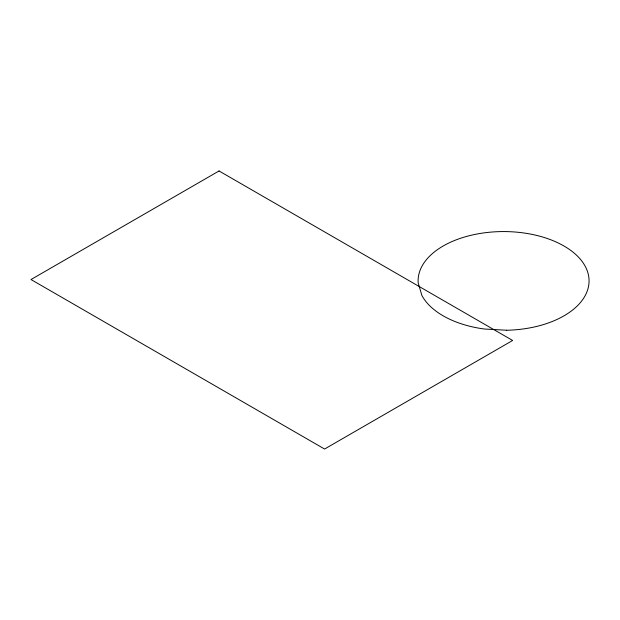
<?xml version="1.0" encoding="UTF-8"?>
<svg xmlns="http://www.w3.org/2000/svg" width="620" height="620" viewBox="0 0 620 620"><rect width="100%" height="100%" fill="white"/><g stroke="black" fill="none" stroke-linecap="round" stroke-linejoin="round"><path stroke-width="0.93" d="M219.054 170.965L31 279.535L324.586 449.035L512.639 340.465L219.054 170.965M506.695 330.243L484.483 329.026A85.483 49.352 0 0 1 421.871 295.43L418.151 282.72A85.483 49.352 0 0 1 500.456 231.601A85.483 49.352 0 0 1 589 279.116A85.483 49.352 0 0 1 506.695 330.243"/></g></svg>
